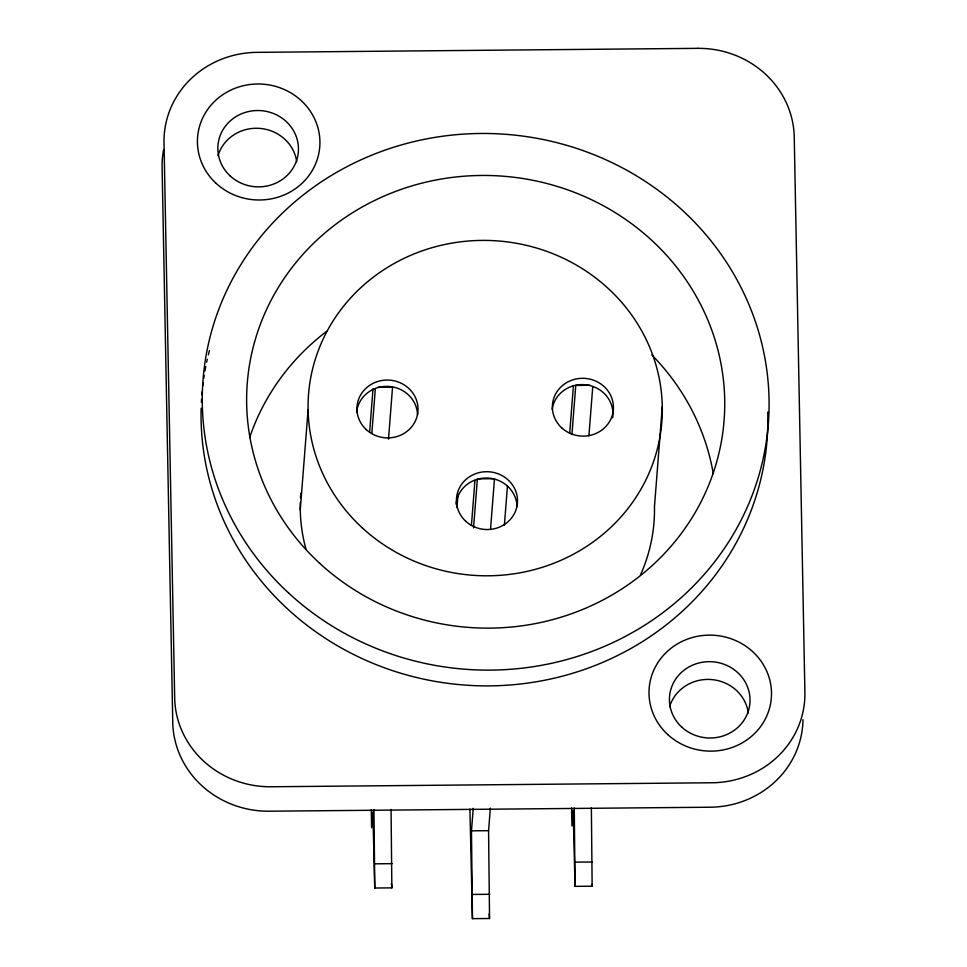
<?xml version="1.0" encoding="UTF-8"?>
<svg xmlns="http://www.w3.org/2000/svg" width="967" height="967" viewBox="0 0 967 967"><rect width="100%" height="100%" fill="white"/><g stroke="black" fill="none" stroke-linecap="round" stroke-linejoin="round"><path stroke-width="1.45" d="M300.266 509.851L308.098 409.706M369.612 432.309L373.008 388.831M371.848 433.361L375.341 388.722M388.492 439.151L392.554 387.078L378.315 387.211M456.944 507.578L458.007 494.089M471.425 525.432L474.942 480.454M473.552 527.946L477.384 478.858L494.488 478.701L490.535 529.287M490.342 808.158L488.577 830.677L489.544 918.493L472.44 918.65L471.473 830.834L473.238 808.303M504.399 525.129L507.445 486.147M569.684 433.494L573.431 385.519M571.932 434.521L575.764 385.422L590.015 385.289M588.915 435.851L592.747 386.752M662.298 406.491L654.466 506.635A177.191 167.654 4.5 0 1 640.456 575.002M391.067 809.439L391.853 887.863L374.749 888.02L373.975 809.584M591.369 807.771L592.142 886.207L575.051 886.352L574.265 807.928M471.473 830.834L488.577 830.677M375.015 863.821L392.106 863.664M575.305 862.153L592.408 861.996M472.694 894.451L489.798 894.294M592.142 886.207L591.852 884.358M575.051 886.352L573.165 810.37L571.944 825.987L571.594 807.928M489.544 918.493L489.109 914.008M472.44 918.65L469.914 809.065M391.853 887.863L391.417 883.367M374.749 888.02L372.863 812.038L371.63 827.8L371.292 809.742M552.169 409.259A30.545 28.901 4.5 0 1 586.643 384.914A30.545 28.901 4.5 0 1 612.655 417.768M249.619 437.604A239.127 226.254 4.5 0 1 326.628 331.355M651.818 354.925A239.127 226.254 4.5 0 1 713.271 473.6M305.923 548.99A177.191 167.654 4.5 0 1 300.302 502.32M300.495 497.787A177.191 167.654 4.5 0 1 300.822 493.243M767.738 412.027A283.5 268.234 4.5 0 1 484.89 685.881A283.5 268.234 4.5 0 1 201.148 408.243M201.378 402.272A283.5 268.234 4.5 0 1 201.547 399.286M201.873 394.802A283.5 268.234 4.5 0 1 202.139 391.804M202.756 385.833A283.5 268.234 4.5 0 1 203.13 382.847M203.747 378.375A283.5 268.234 4.5 0 1 204.194 375.414M204.944 370.977A283.5 268.234 4.5 0 1 205.766 366.553M206.66 362.166A283.5 268.234 4.5 0 1 207.301 359.253M208.328 354.901A283.5 268.234 4.5 0 1 209.416 350.598M456.049 504.182A30.545 28.901 4.5 0 1 487.525 478.036A30.545 28.901 4.5 0 1 517.019 506.648M802.997 719.653A94.706 89.605 4.5 0 1 710.056 807.215L269.14 811.204A94.706 89.605 4.5 0 1 172.755 722.434L162.105 167.291A94.706 89.605 4.5 0 1 163.58 149.788M356.569 412.546A30.545 28.901 4.5 0 1 388.033 386.401A30.545 28.901 4.5 0 1 417.526 415.012M218.022 155.542A40.324 38.16 4.5 0 1 259.785 128.393A40.324 38.16 4.5 0 1 296.724 161.791M669.599 706.684A40.324 38.16 4.5 0 1 711.361 679.547A40.324 38.16 4.5 0 1 748.301 712.945M697.86 48.35L256.944 52.351A94.706 89.605 4.5 0 0 164.015 142.838L174.676 697.993A94.706 89.605 4.5 0 0 271.05 786.763L711.966 782.762A94.706 89.605 4.5 0 0 804.895 692.275L794.245 137.121A94.706 89.605 4.5 0 0 697.86 48.35M561.706 427.849A30.545 28.901 4.5 0 0 612.546 414.42A30.545 28.901 4.5 0 0 574.471 379.354A30.545 28.901 4.5 0 0 561.706 427.849M362.238 527.813A177.191 167.654 4.5 0 0 657.089 449.945A177.191 167.654 4.5 0 0 436.25 246.525A177.191 167.654 4.5 0 0 362.238 527.813M319.751 563.362A239.127 226.254 4.5 0 0 717.683 458.273A239.127 226.254 4.5 0 0 419.63 183.73A239.127 226.254 4.5 0 0 319.751 563.362M465.768 521.261A30.545 28.901 4.5 0 0 516.608 507.832A30.545 28.901 4.5 0 0 478.532 472.766A30.545 28.901 4.5 0 0 465.768 521.261M366.288 429.626A30.545 28.901 4.5 0 0 417.128 416.197A30.545 28.901 4.5 0 0 379.052 381.119A30.545 28.901 4.5 0 0 366.288 429.626M288.964 593.339A283.5 268.234 4.5 0 0 760.727 468.753A283.5 268.234 4.5 0 0 407.373 143.273A283.5 268.234 4.5 0 0 288.964 593.339M216.149 183.392A61.272 57.984 4.5 0 0 318.119 156.461A61.272 57.984 4.5 0 0 241.738 86.111A61.272 57.984 4.5 0 0 216.149 183.392M667.726 734.533A61.272 57.984 4.5 0 0 769.696 707.602A61.272 57.984 4.5 0 0 693.315 637.253A61.272 57.984 4.5 0 0 667.726 734.533M681.735 727.075A40.324 38.16 4.5 0 0 748.845 709.355A40.324 38.16 4.5 0 0 698.585 663.06A40.324 38.16 4.5 0 0 681.735 727.075M230.158 175.934A40.324 38.16 4.5 0 0 297.268 158.213A40.324 38.16 4.5 0 0 247.008 111.918A40.324 38.16 4.5 0 0 230.158 175.934"/></g></svg>
